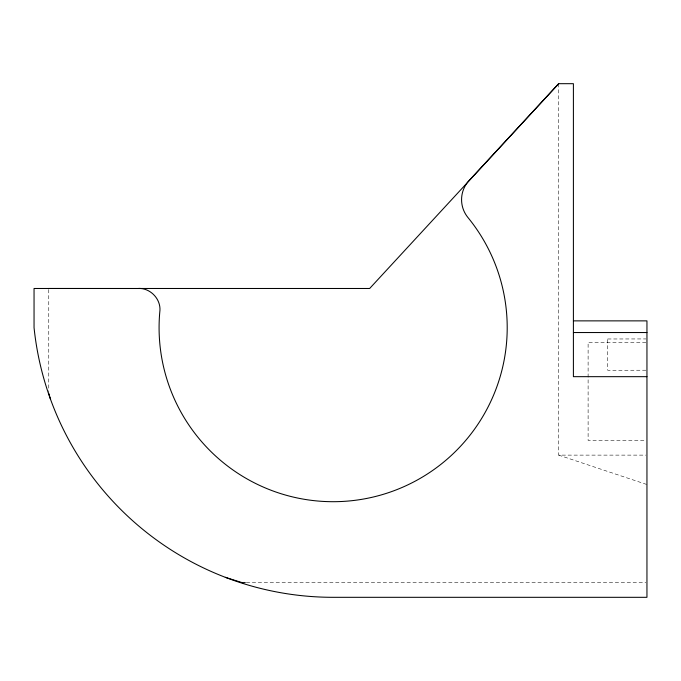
<?xml version="1.0" encoding="UTF-8"?>
<svg xmlns="http://www.w3.org/2000/svg" width="681" height="681" viewBox="0 0 681 681"><rect width="100%" height="100%" fill="white"/><g stroke="black" fill="none" stroke-linecap="round" stroke-linejoin="round"><path stroke-width="0.51" stroke-dasharray="3.4 2.55" d="M607.724 338.985L645.886 338.934M645.903 342.347L588.112 342.347L588.112 440.411L645.903 440.411M645.886 370.226L607.724 370.285L607.724 338.934M558.692 83.686L558.692 455.121L645.886 455.121M246.326 582.604L645.886 582.604M558.692 455.121L646.95 484.54M48.76 289.536L48.76 393.363"/><path stroke-width="1.02" d="M646.95 376.67L573.402 376.67L573.402 83.686L558.692 83.686L467.924 181.861A28.159 28.159 0 0 0 467.924 217.494A174.064 174.064 0 0 1 383.326 494.312A174.064 174.064 0 0 1 159.958 310.221C160.529 298.678 150.305 288.165 138.745 288.412M558.692 83.686L369.664 288.48L34.05 288.48L34.05 327.638A300.704 300.704 0 0 0 333.145 597.314L646.95 597.314L646.95 320.87L573.402 320.87M573.402 332.541L646.95 332.541M245.271 582.604L242.078 582.604L225.292 577.309M48.76 288.48L141.563 288.514M48.76 393.363L50.462 399.143"/></g></svg>
